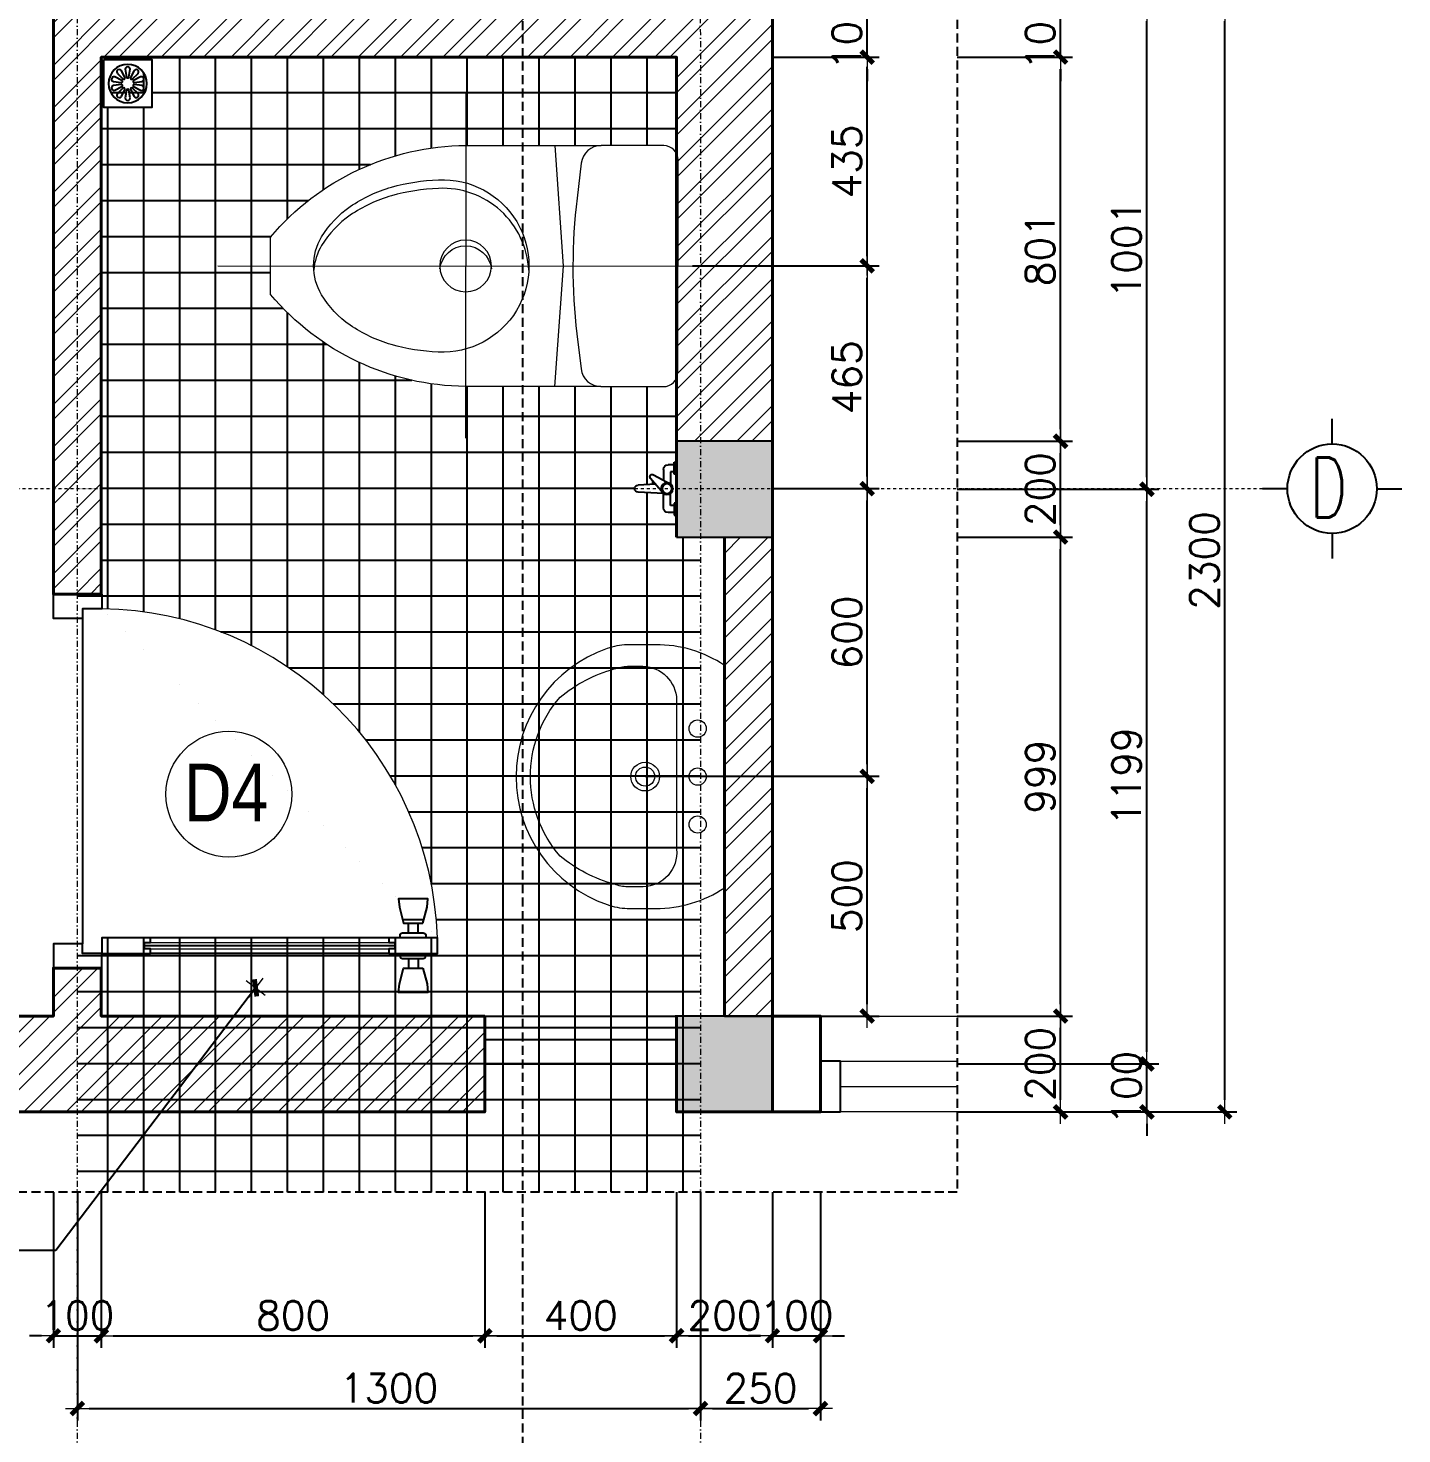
# Model space of a CAD drawing. Header units: millimetres. Extents: x 615730 to 2792744, y 139412 to 597571.
# Drawn here: x 1404753 to 1416215, y 263966 to 275694 of the extents above; entities that cross this region are included whole.
import ezdxf
from ezdxf.enums import TextEntityAlignment as Align

# ---------------------------------------------------------------- set-up
doc = ezdxf.new("R2010")
doc.units = ezdxf.units.MM
doc.header["$MEASUREMENT"] = 0
doc.header["$PDMODE"] = 34
doc.linetypes.add('DASHDOT', pattern=[1, 0.5, -0.25, 0, -0.25])
doc.linetypes.add('HIDDEN', pattern=[0.375, 0.25, -0.125])
doc.layers.get('0').update_dxf_attribs({"lineweight": 5})
for name, color, linetype, lineweight in [('1L', 1, 'Continuous', 9), ('AN_0.20', 2, 'Continuous', 20), ('CHITIET', 144, 'Continuous', 5), ('NETNGOAITUONG', 1, 'Continuous', 40), ('TIM TRUC', 149, 'DASHDOT', 9), ('TUONG', 6, 'Continuous', 35), ('VATDUNG', 33, 'Continuous', 13), ('VLIEU', 250, 'Continuous', 9)]:
    doc.layers.add(name, color=color, linetype=linetype, lineweight=lineweight)
for name, color, linetype in [('AN_TEXT', 254, 'Continuous'), ('CUA', 132, 'Continuous'), ('DUT', 250, 'HIDDEN'), ('HACH', 250, 'Continuous'), ('NET MANH', 252, 'Continuous'), ('NETCAT', 4, 'Continuous'), ('NOITHAT', 144, 'Continuous'), ('ntwc', 8, 'Continuous'), ('VL', 155, 'Continuous')]:
    doc.layers.add(name, color=color, linetype=linetype)
doc.styles.add('romans', font='romans.shx', dxfattribs={"height": 240})
doc.dimstyles.new('1-50', dxfattribs={"dimtxt": 200, "dimasz": 100, "dimexe": 100, "dimexo": 0, "dimgap": 50, "dimtad": 1, "dimdec": 0, "dimlfac": 0.25, "dimzin": 0, "dimdsep": 46, "dimtxsty": 'romans', "dimblk": ']', "dimcen": 0, "dimdle": 100, "dimclrd": 148, "dimclre": 148, "dimclrt": 2, "dimadec": 0, "dimazin": 0, "dimtfac": 1.111111, "dimtdec": 0, "dimtix": 1, "dimtmove": 2, "dimatfit": 3, "dimldrblk": ']', "dimfxl": 200, "dimtolj": 1, "dimtzin": 0, "dimarcsym": 0})
doc.dimstyles.new('100', dxfattribs={"dimtxt": 200, "dimasz": 100, "dimexe": 100, "dimexo": 0, "dimgap": 50, "dimtad": 1, "dimdec": 0, "dimdsep": 46, "dimtxsty": 'romans', "dimblk": ']', "dimcen": 50, "dimdle": 100, "dimclrd": 148, "dimclre": 148, "dimclrt": 2, "dimadec": 0, "dimazin": 0, "dimtfac": 0.4, "dimtdec": 0, "dimtix": 1, "dimtmove": 2, "dimatfit": 3, "dimldrblk": ']', "dimfxl": 150, "dimtvp": 0.004, "dimtolj": 1, "dimarcsym": 0})
doc.dimstyles.new('25', dxfattribs={"dimtxt": 160, "dimasz": 80, "dimexe": 100, "dimexo": 0, "dimgap": 50, "dimtad": 1, "dimdec": 0, "dimlfac": 0.25, "dimdsep": 46, "dimtxsty": 'romans', "dimblk": ']', "dimcen": 50, "dimdle": 100, "dimclrd": 148, "dimclre": 148, "dimclrt": 2, "dimadec": 0, "dimazin": 0, "dimtfac": 0.4, "dimtdec": 0, "dimtix": 1, "dimtmove": 2, "dimatfit": 3, "dimldrblk": ']', "dimfxl": 1, "dimtvp": 0.004, "dimtolj": 1, "dimarcsym": 0})
pattern_1 = [(45, (-1284536.56, -892194.67), (-176.776695, 176.776695), []), (45, (-1284536.56, -892069.67), (-176.776695, 176.776695), [])]

# ---------------------------------------------------------------- blocks, each defined once
blk = doc.blocks.new('A$C15981CF1')
at = {"color": 8, "linetype": 'Continuous'}
for p, q in [((81, 101.2), (81, 598.8)), ((97.5, 611.2), (97.5, 88.8)), ((114.1, 101.2), (114.1, 598.7)), ((70.9, 60.7), (50.6, 60.7)), ((124.2, 60.7), (144.5, 60.7)), ((70.9, 40.5), (50.6, 40.5)), ((124.2, 40.5), (144.5, 40.5))]:
    blk.add_line(p, q, dxfattribs=at)
for points in [[(101.2, 740.5), (101.2, 801.3), (50.6, 801.3), (50.6, 700), (81, 700), (81, 740.5)], [(780, 740.5), (780, 801.3), (830.6, 801.3), (830.6, 700), (800.3, 700), (800.3, 740.5)], [(81, 598.8), (90.9, 598.8), (90.9, 611.2), (104.2, 611.2), (104.2, 598.7), (114.1, 598.7), (114.1, 700), (81, 700)], [(90.9, 88.8), (90.9, 101.2), (81, 101.2), (81, 0), (114.1, 0), (114.1, 101.3), (104.2, 101.3), (104.2, 88.8)], [(50.6, 30.4), (17.6, 21.8), (0, 20.2), (0, 81), (17.6, 79.4), (50.6, 70.9)], [(144.5, 30.4), (177.5, 21.8), (195.1, 20.2), (195.1, 81), (177.5, 79.4), (144.5, 70.9)]]:
    blk.add_lwpolyline(points, close=True, dxfattribs=at)
for points in [[(81, 78), (75.9, 78, 0.414214), (70.9, 72.9), (70.9, 29.7, 0.414214), (75.9, 24.6), (81, 24.6)], [(114.1, 78), (119.2, 78, -0.414214), (124.2, 72.9), (124.2, 29.7, -0.414214), (119.2, 24.6), (114.1, 24.6)]]:
    blk.add_lwpolyline(points, format="xyb", dxfattribs=at)
at = {"layer": '1L', "color": 8, "linetype": 'Continuous'}
for p, q in [((90.9, 611.2), (90.9, 88.8)), ((104.2, 611.2), (104.2, 88.8))]:
    blk.add_line(p, q, dxfattribs=at)
at = {"layer": '1L', "color": 8}
blk.add_arc((89.9, 710.1), 710.4, 271.9486, 359.1894, dxfattribs=at)
blk = doc.blocks.new('A$C1697067F')
at = {"layer": 'NETCAT', "color": 8, "linetype": 'Continuous'}
blk.add_blockref('A$C15981CF1', (0, 0), dxfattribs=at)
blk = doc.blocks.new('A$C7FCA254A')
at = {"layer": 'VLIEU', "extrusion": (-1.22461e-16, 4.94336e-30, -1)}
for points in [[(-410.4, 570), (-409.8, 0)], [(-557.6, 484.3), (-571.6, 284.8), (-557.2, 85.3)], [(0, 285.4), (-851.7, 284.5)]]:
    blk.add_lwpolyline(points, dxfattribs=at)
for points in [[(-634.1, 85.3), (-409.9, 85.5, 0.218492), (-87, 237.8), (-87.1, 332.8, 0.218492), (-410.3, 484.5), (-634.5, 484.3)], [(-514.6, 277.8, -0.414259), (-365.1, 413.4, -0.060335), (-287.3, 401.1, -0.081386), (-219.1, 369.1, -0.106971), (-171.7, 318.9, -0.116903), (-158.6, 278.1, -0.116903)]]:
    blk.add_lwpolyline(points, format="xyb", dxfattribs=at)
for points in [[(-761.4, 108.9), (-761.8, 460.4, -0.414214), (-738, 484.2), (-634.5, 484.3, -0.379919), (-601.4, 455), (-594.5, 397.1, -0.059314), (-594.2, 172.5), (-601.1, 114.6, -0.379919), (-634.1, 85.3), (-737.6, 85.2, -0.414214)], [(-365.1, 427.6, 1.051391), (-364.8, 142.5, 0.060335), (-287, 154.9, 0.081386), (-218.9, 187, 0.106971), (-171.6, 237.3, 0.136416), (-158.3, 285.3, 0.136416), (-171.7, 333.2, 0.106971), (-219.1, 383.4, 0.081386), (-287.3, 415.4, 0.060335)]]:
    blk.add_lwpolyline(points, format="xyb", close=True, dxfattribs=at)
blk.add_circle((-410.1, 285), 42.8, dxfattribs=at)
blk.add_arc((-410.1, 275.5), 42.8, 6.4388, 173.68, dxfattribs=at)
blk = doc.blocks.new('A$C27AD62B1')
at = {"layer": 'NETCAT', "rotation": 90}
blk.add_blockref('A$C7FCA254A', (570, 0), dxfattribs=at)
blk = doc.blocks.new('LAV3')
at = {"color": 0, "linetype": 'ByBlock'}
for points in [[(-275, -203.4, 0.073543), (-267, -244.9, 0.712116), (267.1, -244.4, 0.073543), (275, -202.9), (275, -143.5, 0.151566), (231.8, 0), (-231.8, 0, 0.152056), (-275, -144)], [(166, -342.6, -0.374236), (-165.7, -342.9, -0.103818), (-224.5, -230, -0.071348), (-230, -202.3), (-230, -170, -0.399589), (-160, -99.9), (151.7, -99.9, -0.433457), (230, -169.6), (230, -201.9, -0.071348), (224.6, -229.6, -0.103818)]]:
    blk.add_lwpolyline(points, format="xyb", close=True, dxfattribs=at)
for centre, radius in [((-100.1, -56), 18), ((-0.1, -55.9), 18), ((99.9, -55.9), 18), ((0, -165.5), 30), ((0, -165.5), 20)]:
    blk.add_circle(centre, radius, dxfattribs=at)
blk = doc.blocks.new('tt')
at = {"layer": 'CUA'}
for p, q in [((0, -159), (0, 50)), ((-373, -532), (-582, -532)), ((373, -532), (582, -532)), ((0, -905), (0, -1114))]:
    blk.add_line(p, q, dxfattribs=at)
blk.add_circle((0, -532), 373, dxfattribs=at)
blk = doc.blocks.new(']')
for p, q in [((1, 0), (-1, 0)), ((0, 1), (0, -1))]:
    blk.add_line(p, q)
at = {"color": 9, "const_width": 0.4}
blk.add_lwpolyline([(-0.51, -0.51), (0.51, 0.51)], dxfattribs=at)
blk = doc.blocks.new('*D2763')
at = {"layer": 'DEFPOINTS', "color": 0, "ltscale": 10, "transparency": 16777216}
for p in [(1404964, 265981), (1405364, 265981), (1405364, 264784)]:
    blk.add_point(p, dxfattribs=at)
at = {"layer": 'VLIEU', "color": 148, "lineweight": -2, "ltscale": 10, "transparency": 16777216}
for p, q in [((1404964, 265981), (1404964, 264684)), ((1405364, 265981), (1405364, 264684)), ((1404864, 264784), (1404764, 264784)), ((1404964, 264784), (1405364, 264784)), ((1405464, 264784), (1405564, 264784))]:
    blk.add_line(p, q, dxfattribs=at)
at = {"layer": 'VLIEU', "color": 148, "lineweight": -2, "ltscale": 10, "transparency": 16777216, "xscale": 100, "yscale": 100, "zscale": 100}
blk.add_blockref(']', (1404964, 264784), dxfattribs=at)
at = {"layer": 'VLIEU', "color": 148, "lineweight": -2, "ltscale": 10, "transparency": 16777216, "xscale": 100, "yscale": 100, "zscale": 100, "rotation": 180}
blk.add_blockref(']', (1405364, 264784), dxfattribs=at)
at = {"layer": 'VLIEU', "color": 2, "ltscale": 10, "transparency": 16777216, "insert": (1405164, 264954), "char_height": 240, "attachment_point": 5, "style": 'romans'}
blk.add_mtext('\\A1;100', dxfattribs=at)
blk = doc.blocks.new('*D2764')
at = {"layer": 'DEFPOINTS', "color": 0, "ltscale": 10, "transparency": 16777216}
for p in [(1405364, 265981), (1408564, 265981), (1408564, 264784)]:
    blk.add_point(p, dxfattribs=at)
at = {"layer": 'VLIEU', "color": 148, "lineweight": -2, "ltscale": 10, "transparency": 16777216}
for p, q in [((1405364, 265981), (1405364, 264684)), ((1408564, 265981), (1408564, 264684)), ((1405464, 264784), (1408464, 264784))]:
    blk.add_line(p, q, dxfattribs=at)
at = {"layer": 'VLIEU', "color": 148, "lineweight": -2, "ltscale": 10, "transparency": 16777216, "xscale": 100, "yscale": 100, "zscale": 100, "rotation": 180}
blk.add_blockref(']', (1405364, 264784), dxfattribs=at)
at = {"layer": 'VLIEU', "color": 148, "lineweight": -2, "ltscale": 10, "transparency": 16777216, "xscale": 100, "yscale": 100, "zscale": 100}
blk.add_blockref(']', (1408564, 264784), dxfattribs=at)
at = {"layer": 'VLIEU', "color": 2, "ltscale": 10, "transparency": 16777216, "insert": (1406964, 264954), "char_height": 240, "attachment_point": 5, "style": 'romans'}
blk.add_mtext('\\A1;800', dxfattribs=at)
blk = doc.blocks.new('*D2765')
at = {"layer": 'DEFPOINTS', "color": 0, "ltscale": 10, "transparency": 16777216}
for p in [(1408564, 265981), (1410164, 265981), (1410164, 264784)]:
    blk.add_point(p, dxfattribs=at)
at = {"layer": 'VLIEU', "color": 148, "lineweight": -2, "ltscale": 10, "transparency": 16777216}
for p, q in [((1408564, 265981), (1408564, 264684)), ((1410164, 265981), (1410164, 264684)), ((1408664, 264784), (1410064, 264784))]:
    blk.add_line(p, q, dxfattribs=at)
at = {"layer": 'VLIEU', "color": 148, "lineweight": -2, "ltscale": 10, "transparency": 16777216, "xscale": 100, "yscale": 100, "zscale": 100, "rotation": 180}
blk.add_blockref(']', (1408564, 264784), dxfattribs=at)
at = {"layer": 'VLIEU', "color": 148, "lineweight": -2, "ltscale": 10, "transparency": 16777216, "xscale": 100, "yscale": 100, "zscale": 100}
blk.add_blockref(']', (1410164, 264784), dxfattribs=at)
at = {"layer": 'VLIEU', "color": 2, "ltscale": 10, "transparency": 16777216, "insert": (1409364, 264954), "char_height": 240, "attachment_point": 5, "style": 'romans'}
blk.add_mtext('\\A1;400', dxfattribs=at)
blk = doc.blocks.new('*D2766')
at = {"layer": 'DEFPOINTS', "color": 0, "ltscale": 10, "transparency": 16777216}
for p in [(1410164, 265981), (1410964, 265981), (1410964, 264784)]:
    blk.add_point(p, dxfattribs=at)
at = {"layer": 'VLIEU', "color": 148, "lineweight": -2, "ltscale": 10, "transparency": 16777216}
for p, q in [((1410164, 265981), (1410164, 264684)), ((1410964, 265981), (1410964, 264684)), ((1410264, 264784), (1410864, 264784))]:
    blk.add_line(p, q, dxfattribs=at)
at = {"layer": 'VLIEU', "color": 148, "lineweight": -2, "ltscale": 10, "transparency": 16777216, "xscale": 100, "yscale": 100, "zscale": 100, "rotation": 180}
blk.add_blockref(']', (1410164, 264784), dxfattribs=at)
at = {"layer": 'VLIEU', "color": 148, "lineweight": -2, "ltscale": 10, "transparency": 16777216, "xscale": 100, "yscale": 100, "zscale": 100}
blk.add_blockref(']', (1410964, 264784), dxfattribs=at)
at = {"layer": 'VLIEU', "color": 2, "ltscale": 10, "transparency": 16777216, "insert": (1410564, 264954), "char_height": 240, "attachment_point": 5, "style": 'romans'}
blk.add_mtext('\\A1;200', dxfattribs=at)
blk = doc.blocks.new('*D2767')
at = {"layer": 'DEFPOINTS', "color": 0, "ltscale": 10, "transparency": 16777216}
for p in [(1410964, 265981), (1411364, 265981), (1411364, 264784)]:
    blk.add_point(p, dxfattribs=at)
at = {"layer": 'VLIEU', "color": 148, "lineweight": -2, "ltscale": 10, "transparency": 16777216}
for p, q in [((1410964, 265981), (1410964, 264684)), ((1411364, 265981), (1411364, 264684)), ((1410864, 264784), (1410764, 264784)), ((1410964, 264784), (1411364, 264784)), ((1411464, 264784), (1411564, 264784))]:
    blk.add_line(p, q, dxfattribs=at)
at = {"layer": 'VLIEU', "color": 148, "lineweight": -2, "ltscale": 10, "transparency": 16777216, "xscale": 100, "yscale": 100, "zscale": 100}
blk.add_blockref(']', (1410964, 264784), dxfattribs=at)
at = {"layer": 'VLIEU', "color": 148, "lineweight": -2, "ltscale": 10, "transparency": 16777216, "xscale": 100, "yscale": 100, "zscale": 100, "rotation": 180}
blk.add_blockref(']', (1411364, 264784), dxfattribs=at)
at = {"layer": 'VLIEU', "color": 2, "ltscale": 10, "transparency": 16777216, "insert": (1411164, 264954), "char_height": 240, "attachment_point": 5, "style": 'romans'}
blk.add_mtext('\\A1;100', dxfattribs=at)
blk = doc.blocks.new('*D2768')
at = {"layer": 'DEFPOINTS', "color": 0, "ltscale": 10, "transparency": 16777216}
for p in [(1405164, 265981), (1410363, 265981), (1410363, 264177)]:
    blk.add_point(p, dxfattribs=at)
at = {"layer": 'VLIEU', "color": 148, "lineweight": -2, "ltscale": 10, "transparency": 16777216}
for p, q in [((1405164, 265981), (1405164, 264077)), ((1410363, 265981), (1410363, 264077)), ((1405264, 264177), (1410263, 264177))]:
    blk.add_line(p, q, dxfattribs=at)
at = {"layer": 'VLIEU', "color": 148, "lineweight": -2, "ltscale": 10, "transparency": 16777216, "xscale": 100, "yscale": 100, "zscale": 100, "rotation": 180}
blk.add_blockref(']', (1405164, 264177), dxfattribs=at)
at = {"layer": 'VLIEU', "color": 148, "lineweight": -2, "ltscale": 10, "transparency": 16777216, "xscale": 100, "yscale": 100, "zscale": 100}
blk.add_blockref(']', (1410363, 264177), dxfattribs=at)
at = {"layer": 'VLIEU', "color": 2, "ltscale": 10, "transparency": 16777216, "insert": (1407764, 264347), "char_height": 240, "attachment_point": 5, "style": 'romans'}
blk.add_mtext('\\A1;1300', dxfattribs=at)
blk = doc.blocks.new('*D2769')
at = {"layer": 'DEFPOINTS', "color": 0, "ltscale": 10, "transparency": 16777216}
for p in [(1410363, 265981), (1411364, 265981), (1411364, 264177)]:
    blk.add_point(p, dxfattribs=at)
at = {"layer": 'VLIEU', "color": 148, "lineweight": -2, "ltscale": 10, "transparency": 16777216}
for p, q in [((1410363, 265981), (1410363, 264077)), ((1411364, 265981), (1411364, 264077)), ((1410463, 264177), (1411264, 264177))]:
    blk.add_line(p, q, dxfattribs=at)
at = {"layer": 'VLIEU', "color": 148, "lineweight": -2, "ltscale": 10, "transparency": 16777216, "xscale": 100, "yscale": 100, "zscale": 100, "rotation": 180}
blk.add_blockref(']', (1410363, 264177), dxfattribs=at)
at = {"layer": 'VLIEU', "color": 148, "lineweight": -2, "ltscale": 10, "transparency": 16777216, "xscale": 100, "yscale": 100, "zscale": 100}
blk.add_blockref(']', (1411364, 264177), dxfattribs=at)
at = {"layer": 'VLIEU', "color": 2, "ltscale": 10, "transparency": 16777216, "insert": (1410864, 264347), "char_height": 240, "attachment_point": 5, "style": 'romans'}
blk.add_mtext('\\A1;250', dxfattribs=at)
blk = doc.blocks.new('*D2781')
at = {"layer": 'DEFPOINTS', "color": 0, "ltscale": 10, "transparency": 16777216}
for p in [(1412506, 267452), (1413368, 267452), (1412506, 266652)]:
    blk.add_point(p, dxfattribs=at)
at = {"layer": 'VLIEU', "color": 148, "lineweight": -2, "ltscale": 10, "transparency": 16777216}
for p, q in [((1412506, 267452), (1413468, 267452)), ((1413368, 266752), (1413368, 267352)), ((1412506, 266652), (1413468, 266652))]:
    blk.add_line(p, q, dxfattribs=at)
at = {"layer": 'VLIEU', "color": 148, "lineweight": -2, "ltscale": 10, "transparency": 16777216, "xscale": 100, "yscale": 100, "zscale": 100}
for p, rotation in [((1413368, 267452), 90), ((1413368, 266652), 270)]:
    blk.add_blockref(']', p, dxfattribs=dict(at, rotation=rotation))
at = {"layer": 'VLIEU', "color": 2, "ltscale": 10, "transparency": 16777216, "insert": (1413198, 267052), "char_height": 240, "attachment_point": 5, "rotation": 90, "style": 'romans'}
blk.add_mtext('\\A1;200', dxfattribs=at)
blk = doc.blocks.new('*D2782')
at = {"layer": 'DEFPOINTS', "color": 0, "ltscale": 10, "transparency": 16777216}
for p in [(1412506, 271447), (1413368, 271447), (1412506, 267452)]:
    blk.add_point(p, dxfattribs=at)
at = {"layer": 'VLIEU', "color": 148, "lineweight": -2, "ltscale": 10, "transparency": 16777216}
for p, q in [((1412506, 271447), (1413468, 271447)), ((1413368, 267552), (1413368, 271347)), ((1412506, 267452), (1413468, 267452))]:
    blk.add_line(p, q, dxfattribs=at)
at = {"layer": 'VLIEU', "color": 148, "lineweight": -2, "ltscale": 10, "transparency": 16777216, "xscale": 100, "yscale": 100, "zscale": 100}
for p, rotation in [((1413368, 271447), 90), ((1413368, 267452), 270)]:
    blk.add_blockref(']', p, dxfattribs=dict(at, rotation=rotation))
at = {"layer": 'VLIEU', "color": 2, "ltscale": 10, "transparency": 16777216, "insert": (1413198, 269449), "char_height": 240, "attachment_point": 5, "rotation": 90, "style": 'romans'}
blk.add_mtext('\\A1;999', dxfattribs=at)
blk = doc.blocks.new('*D2783')
at = {"layer": 'DEFPOINTS', "color": 0, "ltscale": 10, "transparency": 16777216}
for p in [(1412506, 272247), (1413368, 272247), (1412506, 271447)]:
    blk.add_point(p, dxfattribs=at)
at = {"layer": 'VLIEU', "color": 148, "lineweight": -2, "ltscale": 10, "transparency": 16777216}
for p, q in [((1412506, 272247), (1413468, 272247)), ((1413368, 271547), (1413368, 272147)), ((1412506, 271447), (1413468, 271447))]:
    blk.add_line(p, q, dxfattribs=at)
at = {"layer": 'VLIEU', "color": 148, "lineweight": -2, "ltscale": 10, "transparency": 16777216, "xscale": 100, "yscale": 100, "zscale": 100}
for p, rotation in [((1413368, 272247), 90), ((1413368, 271447), 270)]:
    blk.add_blockref(']', p, dxfattribs=dict(at, rotation=rotation))
at = {"layer": 'VLIEU', "color": 2, "ltscale": 10, "transparency": 16777216, "insert": (1413198, 271847), "char_height": 240, "attachment_point": 5, "rotation": 90, "style": 'romans'}
blk.add_mtext('\\A1;200', dxfattribs=at)
blk = doc.blocks.new('*D2784')
at = {"layer": 'DEFPOINTS', "color": 0, "ltscale": 10, "transparency": 16777216}
for p in [(1412506, 275452), (1413368, 275452), (1412506, 272247)]:
    blk.add_point(p, dxfattribs=at)
at = {"layer": 'VLIEU', "color": 148, "lineweight": -2, "ltscale": 10, "transparency": 16777216}
for p, q in [((1412506, 275452), (1413468, 275452)), ((1413368, 272347), (1413368, 275352)), ((1412506, 272247), (1413468, 272247))]:
    blk.add_line(p, q, dxfattribs=at)
at = {"layer": 'VLIEU', "color": 148, "lineweight": -2, "ltscale": 10, "transparency": 16777216, "xscale": 100, "yscale": 100, "zscale": 100}
for p, rotation in [((1413368, 275452), 90), ((1413368, 272247), 270)]:
    blk.add_blockref(']', p, dxfattribs=dict(at, rotation=rotation))
at = {"layer": 'VLIEU', "color": 2, "ltscale": 10, "transparency": 16777216, "insert": (1413198, 273849), "char_height": 240, "attachment_point": 5, "rotation": 90, "style": 'romans'}
blk.add_mtext('\\A1;801', dxfattribs=at)
blk = doc.blocks.new('*D2785')
at = {"layer": 'DEFPOINTS', "color": 0, "ltscale": 10, "transparency": 16777216}
for p in [(1412506, 275852), (1413368, 275852), (1412506, 275452)]:
    blk.add_point(p, dxfattribs=at)
at = {"layer": 'VLIEU', "color": 148, "lineweight": -2, "ltscale": 10, "transparency": 16777216}
for p, q in [((1413368, 275952), (1413368, 276052)), ((1412506, 275852), (1413468, 275852)), ((1413368, 275452), (1413368, 275852)), ((1412506, 275452), (1413468, 275452)), ((1413368, 275352), (1413368, 275252))]:
    blk.add_line(p, q, dxfattribs=at)
at = {"layer": 'VLIEU', "color": 148, "lineweight": -2, "ltscale": 10, "transparency": 16777216, "xscale": 100, "yscale": 100, "zscale": 100}
for p, rotation in [((1413368, 275852), 270), ((1413368, 275452), 90)]:
    blk.add_blockref(']', p, dxfattribs=dict(at, rotation=rotation))
at = {"layer": 'VLIEU', "color": 2, "ltscale": 10, "transparency": 16777216, "insert": (1413198, 275652), "char_height": 240, "attachment_point": 5, "rotation": 90, "style": 'romans'}
blk.add_mtext('\\A1;100', dxfattribs=at)
blk = doc.blocks.new('*D2786')
at = {"layer": 'DEFPOINTS', "color": 0, "ltscale": 10, "transparency": 16777216}
for p in [(1412506, 267052), (1414088, 267052), (1412506, 266652)]:
    blk.add_point(p, dxfattribs=at)
at = {"layer": 'VLIEU', "color": 148, "lineweight": -2, "ltscale": 10, "transparency": 16777216}
for p, q in [((1414088, 267152), (1414088, 267252)), ((1412506, 267052), (1414188, 267052)), ((1414088, 266652), (1414088, 267052)), ((1412506, 266652), (1414188, 266652)), ((1414088, 266552), (1414088, 266452))]:
    blk.add_line(p, q, dxfattribs=at)
at = {"layer": 'VLIEU', "color": 148, "lineweight": -2, "ltscale": 10, "transparency": 16777216, "xscale": 100, "yscale": 100, "zscale": 100}
for p, rotation in [((1414088, 267052), 270), ((1414088, 266652), 90)]:
    blk.add_blockref(']', p, dxfattribs=dict(at, rotation=rotation))
at = {"layer": 'VLIEU', "color": 2, "ltscale": 10, "transparency": 16777216, "insert": (1413918, 266852), "char_height": 240, "attachment_point": 5, "rotation": 90, "style": 'romans'}
blk.add_mtext('\\A1;100', dxfattribs=at)
blk = doc.blocks.new('*D2787')
at = {"layer": 'DEFPOINTS', "color": 0, "ltscale": 10, "transparency": 16777216}
for p in [(1412506, 271847), (1414088, 271847), (1412506, 267052)]:
    blk.add_point(p, dxfattribs=at)
at = {"layer": 'VLIEU', "color": 148, "lineweight": -2, "ltscale": 10, "transparency": 16777216}
for p, q in [((1412506, 271847), (1414188, 271847)), ((1414088, 267152), (1414088, 271747)), ((1412506, 267052), (1414188, 267052))]:
    blk.add_line(p, q, dxfattribs=at)
at = {"layer": 'VLIEU', "color": 148, "lineweight": -2, "ltscale": 10, "transparency": 16777216, "xscale": 100, "yscale": 100, "zscale": 100}
for p, rotation in [((1414088, 271847), 90), ((1414088, 267052), 270)]:
    blk.add_blockref(']', p, dxfattribs=dict(at, rotation=rotation))
at = {"layer": 'VLIEU', "color": 2, "ltscale": 10, "transparency": 16777216, "insert": (1413918, 269449), "char_height": 240, "attachment_point": 5, "rotation": 90, "style": 'romans'}
blk.add_mtext('\\A1;1199', dxfattribs=at)
blk = doc.blocks.new('*D2788')
at = {"layer": 'DEFPOINTS', "color": 0, "ltscale": 10, "transparency": 16777216}
for p in [(1412506, 275852), (1414088, 275852), (1412506, 271847)]:
    blk.add_point(p, dxfattribs=at)
at = {"layer": 'VLIEU', "color": 148, "lineweight": -2, "ltscale": 10, "transparency": 16777216}
for p, q in [((1412506, 275852), (1414188, 275852)), ((1414088, 271947), (1414088, 275752)), ((1412506, 271847), (1414188, 271847))]:
    blk.add_line(p, q, dxfattribs=at)
at = {"layer": 'VLIEU', "color": 148, "lineweight": -2, "ltscale": 10, "transparency": 16777216, "xscale": 100, "yscale": 100, "zscale": 100}
for p, rotation in [((1414088, 275852), 90), ((1414088, 271847), 270)]:
    blk.add_blockref(']', p, dxfattribs=dict(at, rotation=rotation))
at = {"layer": 'VLIEU', "color": 2, "ltscale": 10, "transparency": 16777216, "insert": (1413918, 273849), "char_height": 240, "attachment_point": 5, "rotation": 90, "style": 'romans'}
blk.add_mtext('\\A1;1001', dxfattribs=at)
blk = doc.blocks.new('*D2789')
at = {"layer": 'DEFPOINTS', "color": 0, "ltscale": 10, "transparency": 16777216}
for p in [(1412506, 275852), (1414738, 275852), (1412506, 266652)]:
    blk.add_point(p, dxfattribs=at)
at = {"layer": 'VLIEU', "color": 148, "lineweight": -2, "ltscale": 10, "transparency": 16777216}
for p, q in [((1412506, 275852), (1414838, 275852)), ((1414738, 266752), (1414738, 275752)), ((1412506, 266652), (1414838, 266652))]:
    blk.add_line(p, q, dxfattribs=at)
at = {"layer": 'VLIEU', "color": 148, "lineweight": -2, "ltscale": 10, "transparency": 16777216, "xscale": 100, "yscale": 100, "zscale": 100}
for p, rotation in [((1414738, 275852), 90), ((1414738, 266652), 270)]:
    blk.add_blockref(']', p, dxfattribs=dict(at, rotation=rotation))
at = {"layer": 'VLIEU', "color": 2, "ltscale": 10, "transparency": 16777216, "insert": (1414568, 271252), "char_height": 240, "attachment_point": 5, "rotation": 90, "style": 'romans'}
blk.add_mtext('\\A1;2300', dxfattribs=at)
blk = doc.blocks.new('GaThuNuoc')
at = {"color": 0}
blk.add_lwpolyline([(0, 0), (100, 0), (100, 100), (0, 100)], close=True, dxfattribs=at)
for points in [[(23.3, 64), (37.8, 56.4, -0.870057), (36.3, 52), (20.2, 54.3, -1.064174)], [(36.7, 77), (43.9, 62.4, -0.870057), (40.1, 59.6), (28.4, 71, -1.064174)], [(55.1, 79.7), (52.3, 63.6, -0.870057), (47.7, 63.6), (44.9, 79.7, -1.064174)], [(71.6, 71), (59.9, 59.6, -0.870057), (56.1, 62.4), (63.3, 77, -1.064174)], [(79.8, 54.3), (63.7, 52, -0.870057), (62.2, 56.4), (76.7, 64, -1.064174)], [(20.2, 45.7), (36.3, 48, -0.870057), (37.8, 43.6), (23.3, 36, -1.064174)], [(28.4, 29), (40.1, 40.4, -0.870057), (43.9, 37.6), (36.7, 23, -1.064174)], [(44.9, 20.3), (47.7, 36.4, -0.870057), (52.3, 36.4), (55.1, 20.3, -1.064174)], [(63.3, 23), (56.1, 37.6, -0.870057), (59.9, 40.4), (71.6, 29, -1.064174)], [(76.7, 36), (62.2, 43.6, -0.870057), (63.7, 48), (79.8, 45.7, -1.064174)]]:
    blk.add_lwpolyline(points, format="xyb", close=True, dxfattribs=at)
blk.add_circle((50, 50), 40, dxfattribs=at)
blk = doc.blocks.new('*D2790')
at = {"layer": 'DEFPOINTS', "color": 0, "ltscale": 10, "transparency": 16777216}
for p in [(1409902, 269452), (1411754, 269452), (1410564, 267452)]:
    blk.add_point(p, dxfattribs=at)
at = {"layer": 'VLIEU', "color": 148, "lineweight": -2, "ltscale": 10, "transparency": 16777216}
for p, q in [((1409902, 269452), (1411854, 269452)), ((1411754, 267552), (1411754, 269352)), ((1410564, 267452), (1411854, 267452))]:
    blk.add_line(p, q, dxfattribs=at)
at = {"layer": 'VLIEU', "color": 148, "lineweight": -2, "ltscale": 10, "transparency": 16777216, "xscale": 100, "yscale": 100, "zscale": 100}
for p, rotation in [((1411754, 269452), 90), ((1411754, 267452), 270)]:
    blk.add_blockref(']', p, dxfattribs=dict(at, rotation=rotation))
at = {"layer": 'VLIEU', "color": 2, "ltscale": 10, "transparency": 16777216, "insert": (1411584, 268452), "char_height": 240, "attachment_point": 5, "rotation": 90, "style": 'romans'}
blk.add_mtext('\\A1;500', dxfattribs=at)
blk = doc.blocks.new('*D2791')
at = {"layer": 'DEFPOINTS', "color": 0, "ltscale": 10, "transparency": 16777216}
for p in [(1410963, 271852, -1), (1411754, 271852), (1409902, 269452)]:
    blk.add_point(p, dxfattribs=at)
at = {"layer": 'VLIEU', "color": 148, "lineweight": -2, "ltscale": 10, "transparency": 16777216}
for p, q in [((1410963, 271852), (1411854, 271852)), ((1411754, 269552), (1411754, 271752)), ((1409902, 269452), (1411854, 269452))]:
    blk.add_line(p, q, dxfattribs=at)
at = {"layer": 'VLIEU', "color": 148, "lineweight": -2, "ltscale": 10, "transparency": 16777216, "xscale": 100, "yscale": 100, "zscale": 100}
for p, rotation in [((1411754, 271852), 90), ((1411754, 269452), 270)]:
    blk.add_blockref(']', p, dxfattribs=dict(at, rotation=rotation))
at = {"layer": 'VLIEU', "color": 2, "ltscale": 10, "transparency": 16777216, "insert": (1411584, 270652), "char_height": 240, "attachment_point": 5, "rotation": 90, "style": 'romans'}
blk.add_mtext('\\A1;600', dxfattribs=at)
blk = doc.blocks.new('*D2792')
at = {"layer": 'DEFPOINTS', "color": 0, "ltscale": 10, "transparency": 16777216}
for p in [(1410296, 273711), (1411754, 273711), (1410963, 271852, -1)]:
    blk.add_point(p, dxfattribs=at)
at = {"layer": 'VLIEU', "color": 148, "lineweight": -2, "ltscale": 10, "transparency": 16777216}
for p, q in [((1410296, 273711), (1411854, 273711)), ((1411754, 271952), (1411754, 273611)), ((1410963, 271852), (1411854, 271852))]:
    blk.add_line(p, q, dxfattribs=at)
at = {"layer": 'VLIEU', "color": 148, "lineweight": -2, "ltscale": 10, "transparency": 16777216, "xscale": 100, "yscale": 100, "zscale": 100}
for p, rotation in [((1411754, 273711), 90), ((1411754, 271852), 270)]:
    blk.add_blockref(']', p, dxfattribs=dict(at, rotation=rotation))
at = {"layer": 'VLIEU', "color": 2, "ltscale": 10, "transparency": 16777216, "insert": (1411584, 272781), "char_height": 240, "attachment_point": 5, "rotation": 90, "style": 'romans'}
blk.add_mtext('\\A1;465', dxfattribs=at)
blk = doc.blocks.new('*D2793')
at = {"layer": 'DEFPOINTS', "color": 0, "ltscale": 10, "transparency": 16777216}
for p in [(1410964, 275452), (1411754, 275452), (1410964, 273711)]:
    blk.add_point(p, dxfattribs=at)
at = {"layer": 'VLIEU', "color": 148, "lineweight": -2, "ltscale": 10, "transparency": 16777216}
for p, q in [((1410964, 275452), (1411854, 275452)), ((1411754, 273791), (1411754, 275372)), ((1410964, 273711), (1411854, 273711))]:
    blk.add_line(p, q, dxfattribs=at)
at = {"layer": 'VLIEU', "color": 148, "lineweight": -2, "ltscale": 10, "transparency": 16777216, "xscale": 80, "yscale": 80, "zscale": 80}
for p, rotation in [((1411754, 275452), 90), ((1411754, 273711), 270)]:
    blk.add_blockref(']', p, dxfattribs=dict(at, rotation=rotation))
at = {"layer": 'VLIEU', "color": 2, "ltscale": 10, "transparency": 16777216, "insert": (1411584, 274581), "char_height": 240, "attachment_point": 5, "rotation": 90, "style": 'romans'}
blk.add_mtext('\\A1;435', dxfattribs=at)
blk = doc.blocks.new('*D2794')
at = {"layer": 'DEFPOINTS', "color": 0, "ltscale": 10, "transparency": 16777216}
for p in [(1410964, 275852), (1411754, 275852), (1410964, 275452)]:
    blk.add_point(p, dxfattribs=at)
at = {"layer": 'VLIEU', "color": 148, "lineweight": -2, "ltscale": 10, "transparency": 16777216}
for p, q in [((1411754, 275952), (1411754, 276052)), ((1410964, 275852), (1411854, 275852)), ((1411754, 275452), (1411754, 275852)), ((1410964, 275452), (1411854, 275452)), ((1411754, 275352), (1411754, 275252))]:
    blk.add_line(p, q, dxfattribs=at)
at = {"layer": 'VLIEU', "color": 148, "lineweight": -2, "ltscale": 10, "transparency": 16777216, "xscale": 100, "yscale": 100, "zscale": 100}
for p, rotation in [((1411754, 275852), 270), ((1411754, 275452), 90)]:
    blk.add_blockref(']', p, dxfattribs=dict(at, rotation=rotation))
at = {"layer": 'VLIEU', "color": 2, "ltscale": 10, "transparency": 16777216, "insert": (1411584, 275652), "char_height": 240, "attachment_point": 5, "rotation": 90, "style": 'romans'}
blk.add_mtext('\\A1;100', dxfattribs=at)
blk = doc.blocks.new('Voinuoc03')
at = {"color": 0}
for p, q in [((120, 190), (120, 130)), ((165, 210), (140, 210)), ((150, 180), (150, 130)), ((165, 180), (150, 180)), ((165, 220), (175, 220)), ((165, 170), (165, 220)), ((120.7, 130.5), (15, 125)), ((119.2, 129.3), (66.8, 67.1)), ((175, 170), (165, 170)), ((87.6, 91.9), (15, 95)), ((79.4, 51.6), (150.8, 90.7)), ((120, 30), (120, 73.8)), ((150, 40), (150, 90)), ((165, 10), (140, 10)), ((165, 40), (150, 40)), ((165, 50), (165, 0)), ((175, 50), (165, 50)), ((165, 0), (175, 0))]:
    blk.add_line(p, q, dxfattribs=at)
at = {"color": 0, "ltscale": 10}
blk.add_line((75, 76.9), (75, 92.2), dxfattribs=at)
blk.add_line((75, 76.9), (75, 92.2), dxfattribs=at)
at = {"color": 0}
for radius in [25, 20]:
    blk.add_circle((135, 110), radius, dxfattribs=at)
for centre, radius, start, end in [((140, 190), 20, 90, 180), ((15, 110), 15, 90, 180), ((15, 110), 15, 180, 270), ((74.1, 60.2), 10.1, 137.05457, 301.52424), ((140, 30), 20, 180, 270)]:
    blk.add_arc(centre, radius, start, end, dxfattribs=at)

msp = doc.modelspace()

# ---------------------------------------------------------------- hatches: boundary and pattern name
at = {"layer": 'DUT', "ltscale": 0.3}
h = msp.add_hatch(dxfattribs=at)
h.set_pattern_fill('_USER', color=256, scale=300, angle=270, style=0, double=1, pattern_type=0)
h.set_pattern_definition([(270, (442717.68, 13556.24), (300, -6e-14), []), (0, (442717.68, 13556.24), (0, 300), [])])
h.paths.add_polyline_path([(1406776.2, 273950.8, -0.2235368), (1408446.4, 274715.2), (1409534.7, 274714), (1410056.7, 274713.5, -0.2843935), (1410163.8, 274647.1), (1410163.8, 275451.6), (1405363.8, 275451.6), (1405363.8, 271851.6), (1409813.8, 271851.6, -0.4142139), (1409843.8, 271881.6), (1409963.8, 271886.7), (1409963.8, 271917.8), (1409947.3, 271937.4, -0.8728911), (1409972.6, 271968.4), (1410053.8, 271924), (1410053.8, 272051.6), (1410143.8, 272051.6), (1410143.8, 272071.6), (1410163.2, 272071.6), (1410163.2, 272247.1), (1410163.8, 272247.1), (1410163.8, 272772.8, -0.2946435), (1410054.6, 272702.5), (1409532.6, 272703.1), (1408444.3, 272704.2, -0.2235368), (1406775.7, 273472)])
h.paths.add_polyline_path([(1405784.3, 275031.5), (1405384.3, 275031.5), (1405384.3, 275431.5), (1405784.3, 275431.5)], flags=16)
h.paths.add_polyline_path([(1405481.6, 275285.6), (1405535.4, 275257.3, -0.8700568), (1405529.6, 275239.4), (1405469.4, 275248.2, -1.3266511)], flags=0)
h.paths.add_polyline_path([(1405687, 275177.4), (1405633.2, 275205.8, -0.8700568), (1405639, 275223.6), (1405699.2, 275214.9, -1.3266511)], flags=0)
h.paths.add_polyline_path([(1405424.3, 275231.5, -1), (1405744.3, 275231.5, -1)], flags=0)
h.paths.add_polyline_path([(1405564.6, 275117.1), (1405574.9, 275177.1, -0.8700568), (1405593.7, 275177.1), (1405604, 275117.1, -1.3266511)], flags=0)
edge = h.paths.add_edge_path()
edge.add_line((1405206.8, 268054.1), (1405163.8, 268054.1))
edge.add_line((1405163.8, 268054.1), (1405163.8, 265981.2))
edge.add_line((1405163.8, 265981.2), (1410363.4, 265981.2))
edge.add_line((1410363.4, 265981.2), (1410362.6, 271447.1))
edge.add_line((1410362.6, 271447.1), (1410163.2, 271447.1))
edge.add_line((1410163.2, 271447.1), (1410163.2, 271631.6))
edge.add_line((1410163.2, 271631.6), (1410143.8, 271631.6))
edge.add_line((1410143.8, 271631.6), (1410143.8, 271651.6))
edge.add_line((1410143.8, 271651.6), (1410053.8, 271651.6))
edge.add_line((1410053.8, 271651.6), (1410053.8, 271810.7))
edge.add_line((1410053.8, 271810.7), (1409843.8, 271821.6))
edge.add_arc((1409843.8, 271851.6), 30, 180.00007, 270, ccw=False)
edge.add_line((1409813.8, 271851.6), (1405363.8, 271851.6))
edge.add_line((1405363.8, 271851.6), (1405363.8, 270971.6))
edge.add_line((1405363.8, 270971.6), (1405163.8, 270971.6))
edge.add_line((1405163.8, 270971.6), (1405163.8, 270769.1))
edge.add_line((1405163.8, 270769.1), (1405206.8, 270769.1))
edge.add_line((1405206.8, 270769.1), (1405206.8, 270850.1))
edge.add_line((1405206.8, 270850.1), (1405368.8, 270850.1))
edge.add_arc((1405328.6, 268008.9), 2841.5, 1.94858, 89.18936, ccw=False)
edge.add_line((1408168.4, 268105.5), (1408070.5, 268105.5))
edge.add_line((1408070.5, 268105.5), (1408070.5, 268125.7))
edge.add_arc((1408050.2, 268125.7), 20.3, 0, 90)
edge.add_line((1408050.2, 268146), (1408006.9, 268146))
edge.add_line((1408006.9, 268146), (1408006.9, 268227))
edge.add_line((1408006.9, 268227), (1408047.4, 268227))
edge.add_line((1408047.4, 268227), (1408081.6, 268359.2))
edge.add_line((1408081.6, 268359.2), (1408087.9, 268429.5))
edge.add_line((1408087.9, 268429.5), (1407844.9, 268429.5))
edge.add_line((1407844.9, 268429.5), (1407851.2, 268359.2))
edge.add_line((1407851.2, 268359.2), (1407885.4, 268227))
edge.add_line((1407885.4, 268227), (1407925.9, 268227))
edge.add_line((1407925.9, 268227), (1407925.9, 268146))
edge.add_line((1407925.9, 268146), (1407877.2, 268146))
edge.add_arc((1407877.2, 268125.7), 20.3, 90, 180)
edge.add_line((1407857, 268125.7), (1407857, 268105.5))
edge.add_line((1407857, 268105.5), (1405368.8, 268105.5))
edge.add_line((1405368.8, 268105.5), (1405368.8, 267973.1))
edge.add_line((1405368.8, 267973.1), (1405206.8, 267973.1))
edge.add_line((1405206.8, 267973.1), (1405206.8, 268054.1))
at = {"layer": 'VLIEU', "ltscale": 10}
h = msp.add_hatch(dxfattribs=at)
h.set_pattern_fill('STEEL', color=256, scale=2000, style=0)
h.set_pattern_definition(pattern_1)
h.paths.add_polyline_path([(1405363.8, 275451.6), (1410163.8, 275451.6), (1410163.8, 274856.9, -0.0000707), (1410163.8, 274856.9), (1410163.8, 273218.6), (1410163.8, 272247.1), (1410963.8, 272247.1), (1410963.8, 275851.6), (1404963.8, 275851.6), (1404963.8, 270971.6), (1405363.8, 270971.6)])
h.paths.add_polyline_path([(1410963.8, 271447.1), (1410563.2, 271447.1), (1410563.4, 270158.6, -0.0716684), (1410567.5, 270130.4, -0.0715985), (1410563.4, 270102.2), (1410563.5, 269558.4, -0.0709209), (1410567.5, 269530.4, -0.070851), (1410563.5, 269502.5), (1410563.6, 268958.1, -0.0701658), (1410567.5, 268930.4, -0.0700959), (1410563.6, 268902.8), (1410563.8, 267451.6), (1410963.8, 267451.6), (1410963.8, 267451.6)])
h = msp.add_hatch(dxfattribs=at)
h.set_pattern_fill('STEEL', color=256, scale=2000, style=0)
h.set_pattern_definition(pattern_1)
h.paths.add_polyline_path([(1408563.8, 267451.6), (1405363.8, 267451.6), (1405363.8, 267851.6), (1404963.8, 267851.6), (1404963.8, 267451.6), (1404163.8, 267451.6), (1404163.8, 266651.6), (1408563.8, 266651.6)])

# ---------------------------------------------------------------- linework, layer by layer
at = {"layer": 'AN_0.20', "color": 3}
msp.add_circle((1406428.5, 269302.4), 525, dxfattribs=at)
at = {"layer": 'CUA'}
for p, q in [((1411532.8, 267074.2), (1411363.8, 267074.2)), ((1411363.8, 267074.2), (1411363.8, 266651.6)), ((1411532.8, 266651.6), (1411532.8, 267074.2)), ((1411363.8, 266651.6), (1411532.8, 266651.6))]:
    msp.add_line(p, q, dxfattribs=at)
at = {"layer": 'DUT', "color": 5, "ltscale": 300}
msp.add_lwpolyline([(1408880.4, 262965.2), (1408880.4, 279615.5)], dxfattribs=at)
at = {"layer": 'DUT', "color": 2, "ltscale": 300}
msp.add_lwpolyline([(1402576.7, 276887.1), (1412506.2, 276887.1), (1412506.2, 265981.2), (1402576.7, 265981.2)], close=True, dxfattribs=at)
at = {"layer": 'NET MANH'}
for points in [[(1410163.2, 271447.1), (1410963.2, 271447.1), (1410963.2, 272247.1), (1410163.2, 272247.1)], [(1410163.2, 266651.6), (1410963.2, 266651.6), (1410963.2, 267451.6), (1410163.2, 267451.6)]]:
    msp.add_lwpolyline(points, close=True, dxfattribs=at)
for points in [[(1410163.8, 272247.1), (1410963.8, 272247.1), (1410163.8, 271447.1), (1410963.8, 271447.1)], [(1410163.8, 267451.6), (1410963.8, 267451.6), (1410163.8, 266651.6), (1410963.8, 266651.6)]]:
    msp.add_solid(points, dxfattribs=at)
at = {"layer": 'NETNGOAITUONG'}
msp.add_line((1410563.2, 271447.1), (1410563.8, 267451.6), dxfattribs=at)
for points in [[(1410963.8, 267451.6), (1410963.8, 267451.6), (1410963.8, 267451.6), (1410963.8, 275851.6), (1404963.8, 275851.6), (1404963.8, 270971.6), (1405363.8, 270971.6), (1405363.8, 275451.6), (1410163.8, 275451.6), (1410163.8, 271447.1)], [(1408563.8, 267451.6), (1405363.8, 267451.6), (1405363.8, 267851.6), (1404963.8, 267851.6), (1404963.8, 267451.6), (1404163.8, 267451.6), (1404163.8, 266651.6)], [(1404163.8, 266651.6), (1408563.8, 266651.6), (1408563.8, 267451.6)], [(1408563.8, 267451.6), (1405363.8, 267451.6)], [(1410163.8, 267458.1), (1410163.8, 266651.6), (1411363.8, 266651.6), (1411363.8, 267451.6), (1410963.8, 267451.6), (1410963.2, 266651.6)], [(1410163.8, 266656.1), (1410163.8, 266656.1)]]:
    msp.add_lwpolyline(points, dxfattribs=at)
at = {"layer": 'TIM TRUC', "ltscale": 100}
for p, q in [((1405163.8, 276887.1), (1405163.8, 263853.9)), ((1410361.8, 276887.1), (1410363.8, 263853.9))]:
    msp.add_line(p, q, dxfattribs=at)
at = {"layer": 'TIM TRUC', "ltscale": 50}
msp.add_line((1415051.6, 271851.6, -0.6), (1402576.7, 271851.6, -0.6), dxfattribs=at)
at = {"layer": 'VL', "ltscale": 10}
for p, q in [((1405206.8, 270769.1), (1405206.8, 268054.1)), ((1408563.8, 267451.6), (1410163.8, 267451.6)), ((1408563.8, 267255.5), (1410163.8, 267255.5)), ((1408563.8, 267051.6), (1410163.8, 267051.6))]:
    msp.add_line(p, q, dxfattribs=at)
at = {"layer": 'VLIEU', "ltscale": 10}
for p, q in [((1411363.8, 267451.6), (1412506.2, 267451.6)), ((1411532.8, 266651.6), (1411532.8, 267074.2)), ((1411532.8, 267074.2), (1412506.2, 267074.2)), ((1411532.8, 266862.9), (1412506.2, 266862.9)), ((1412506.2, 266651.6), (1411532.8, 266651.6))]:
    msp.add_line(p, q, dxfattribs=at)

# ---------------------------------------------------------------- block references
at = {"layer": 'CHITIET', "xscale": 5.040000000037253, "yscale": 5.040000000037253, "zscale": 5.040000000037253, "rotation": 270}
msp.add_blockref('A$C27AD62B1', (1406337, 275146.1), dxfattribs=at)
at = {"layer": 'CUA'}
msp.add_blockref('tt', (1415633.5, 272383.5, -0.6), dxfattribs=at)
at = {"layer": 'NETCAT', "linetype": 'Continuous', "xscale": 4, "yscale": 4, "zscale": 4, "rotation": 90}
msp.add_blockref('A$C1697067F', (1408168.9, 267649.1), dxfattribs=at)
at = {"layer": 'NOITHAT', "xscale": -2, "yscale": 2, "zscale": 2, "rotation": 180}
msp.add_blockref('Voinuoc03', (1409813.8, 272071.6), dxfattribs=at)
at = {"layer": 'ntwc', "xscale": -4, "yscale": 4, "zscale": 4, "rotation": 180}
msp.add_blockref('GaThuNuoc', (1405384.3, 275431.5), dxfattribs=at)
at = {"layer": 'VATDUNG', "xscale": 4, "yscale": 4, "zscale": 4, "rotation": 270}
msp.add_blockref('LAV3', (1410563.5, 269449.4), dxfattribs=at)

# ---------------------------------------------------------------- texts
at = {"layer": 'AN_TEXT', "ltscale": 2, "insert": (1406405, 269558.3), "char_height": 482.4, "width": 363.45, "attachment_point": 2, "style": 'romans'}
msp.add_mtext('{\\fVNI-Helve-Condense|b0|i0|c0|p2;D4}', dxfattribs=at)
at = {"layer": 'TUONG', "style": 'romans', "width": 0.7}
msp.add_text('D', height=500, dxfattribs=at).set_placement((1415602.3, 271612.1, -0.6), align=Align.CENTER)

# ---------------------------------------------------------------- dimensions: what is measured, and where the dimension line sits
at = {"layer": 'VLIEU', "ltscale": 10}
for base, p1, p2, dimstyle, picture, middle in [((1411754.2, 275851.6), (1410963.8, 275451.6), (1410963.8, 275851.6), '1-50', '*D2794', (1411584.2, 275651.6)), ((1413367.5, 275851.6), (1412506.2, 275451.6), (1412506.2, 275851.6), '1-50', '*D2785', (1413197.5, 275651.6)), ((1414088.2, 275851.6), (1412506.2, 271847.1), (1412506.2, 275851.6), '1-50', '*D2788', (1413918.2, 273849.4)), ((1414738.1, 275851.6), (1412506.2, 266651.6), (1412506.2, 275851.6), '1-50', '*D2789', (1414568.1, 271251.6)), ((1411754.2, 275451.6), (1410963.8, 273711.4), (1410963.8, 275451.6), '25', '*D2793', (1411584.2, 274581.5)), ((1413367.5, 275451.6), (1412506.2, 272247.1), (1412506.2, 275451.6), '1-50', '*D2784', (1413197.5, 273849.4)), ((1413367.5, 272247.1), (1412506.2, 271447.1), (1412506.2, 272247.1), '1-50', '*D2783', (1413197.5, 271847.1)), ((1414088.2, 271847.1), (1412506.2, 267051.6), (1412506.2, 271847.1), '1-50', '*D2787', (1413918.2, 269449.4)), ((1413367.5, 271447.1), (1412506.2, 267451.6), (1412506.2, 271447.1), '1-50', '*D2782', (1413197.5, 269449.4)), ((1413367.5, 267451.6), (1412506.2, 266651.6), (1412506.2, 267451.6), '1-50', '*D2781', (1413197.5, 267051.6)), ((1414088.2, 267051.6), (1412506.2, 266651.6), (1412506.2, 267051.6), '1-50', '*D2786', (1413918.2, 266851.6))]:
    dim = msp.add_linear_dim(base=base, p1=p1, p2=p2, angle=90, dimstyle=dimstyle, dxfattribs=at)
    dim.commit()
    dim.dimension.update_dxf_attribs({"geometry": picture, "text_midpoint": middle})
at = {"layer": 'VLIEU', "color": 1, "ltscale": 10}
for base, p1, p2, picture, middle in [((1411754.2, 273711.4), (1410963.2, 271851.6, -0.6), (1410295.6, 273711.4), '*D2792', (1411584.2, 272781.5)), ((1411754.2, 271851.6), (1409901.5, 269452.3), (1410963.2, 271851.6, -0.6), '*D2791', (1411584.2, 270652)), ((1411754.2, 269452.3), (1410563.8, 267451.6), (1409901.5, 269452.3), '*D2790', (1411584.2, 268452))]:
    dim = msp.add_linear_dim(base=base, p1=p1, p2=p2, angle=90, dimstyle='1-50', dxfattribs=at)
    dim.commit()
    dim.dimension.update_dxf_attribs({"geometry": picture, "text_midpoint": middle})
at = {"layer": 'VLIEU', "ltscale": 10}
for base, p1, p2, picture, middle in [((1405363.8, 264784.3), (1404963.8, 265981.2), (1405363.8, 265981.2), '*D2763', (1405163.8, 264954.3)), ((1410363.3, 264177.1), (1405163.8, 265981.2), (1410363.3, 265981.2), '*D2768', (1407763.5, 264347.1)), ((1408563.8, 264784.3), (1405363.8, 265981.2), (1408563.8, 265981.2), '*D2764', (1406963.8, 264954.3)), ((1410163.8, 264784.3), (1408563.8, 265981.2), (1410163.8, 265981.2), '*D2765', (1409363.8, 264954.3)), ((1410963.8, 264784.3), (1410163.8, 265981.2), (1410963.8, 265981.2), '*D2766', (1410563.8, 264954.3)), ((1411363.8, 264177.1), (1410363.3, 265981.2), (1411363.8, 265981.2), '*D2769', (1410863.5, 264347.1)), ((1411363.8, 264784.3), (1410963.8, 265981.2), (1411363.8, 265981.2), '*D2767', (1411163.8, 264954.3))]:
    dim = msp.add_linear_dim(base=base, p1=p1, p2=p2, dimstyle='1-50', dxfattribs=at)
    dim.commit()
    dim.dimension.update_dxf_attribs({"geometry": picture, "text_midpoint": middle})

# ---------------------------------------------------------------- leaders
at = {"layer": 'HACH'}
msp.add_leader([(1406651.7, 267687), (1404985.7, 265495.2), (1400702.7, 265495.2)], dimstyle='100', override={"dimtad": 0}, dxfattribs=at)

doc.saveas('drawing.dxf')
